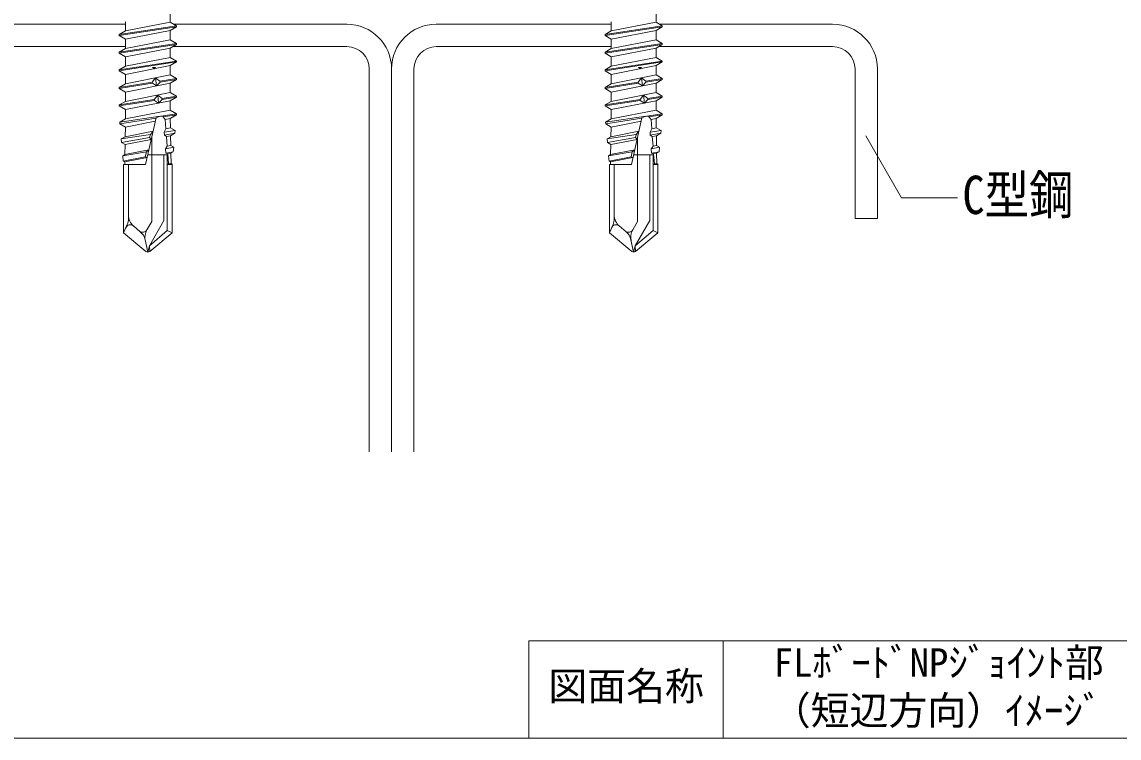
# Model space of a CAD drawing. Units: millimetres on the paper. Extents: x -135 to 135, y -94 to 92.
# Drawn here: x -37.2 to 75.7, y -88 to -14.3 of the extents above; entities that cross this region are included whole.
import ezdxf
from ezdxf.enums import TextEntityAlignment as Align

# ---------------------------------------------------------------- set-up
doc = ezdxf.new("R2010")
doc.units = ezdxf.units.MM
for name, color, linetype, lineweight in [('1-1_記号', 7, 'Continuous', 9), ('1-6_アンカー類', 7, 'Continuous', 9), ('1-9_下地鋼板', 7, 'Continuous', 18), ('F-F', 7, 'Continuous', 9)]:
    doc.layers.add(name, color=color, linetype=linetype, lineweight=lineweight)
doc.layers.add('E-0', color=7, linetype='Continuous')
doc.layers.add('E-E', color=7, linetype='Continuous')
doc.styles.add('ＭＳ ゴシック', font='')
doc.styles.get('ＭＳ ゴシック').set_extended_font_data('MS Gothic')

msp = doc.modelspace()

# ---------------------------------------------------------------- linework, layer by layer
at = {"layer": '1-1_記号'}
msp.add_lwpolyline([(49.662, -26.018), (53.342, -32.392), (59.116, -32.392)], dxfattribs=at)
at = {"layer": '1-6_アンカー類'}
for p, q in [((-21.919, -13.361), (-21.919, -14.32)), ((28.081, -13.361), (28.081, -14.32)), ((-26.519, -14.266), (-26.519, -15.225)), ((-26.519, -15.225), (-21.919, -14.32)), ((23.481, -14.266), (23.481, -15.225)), ((23.481, -15.225), (28.081, -14.32)), ((-21.269, -14.695), (-27.169, -15.6)), ((-21.269, -14.795), (-27.169, -15.7)), ((-27.169, -15.7), (-26.519, -16.076)), ((-21.919, -15.171), (-26.519, -16.076)), ((-21.269, -14.795), (-21.919, -15.171)), ((-21.919, -15.171), (-21.919, -16.13)), ((28.731, -14.695), (22.831, -15.6)), ((28.731, -14.795), (22.831, -15.7)), ((22.831, -15.7), (23.481, -16.076)), ((28.081, -15.171), (23.481, -16.076)), ((28.731, -14.795), (28.081, -15.171)), ((28.081, -15.171), (28.081, -16.13)), ((-21.269, -16.505), (-27.169, -17.41)), ((-21.269, -16.605), (-27.169, -17.51)), ((-26.519, -16.076), (-26.519, -17.035)), ((-26.519, -17.035), (-21.919, -16.13)), ((-21.269, -16.605), (-21.919, -16.981)), ((28.731, -16.505), (22.831, -17.41)), ((28.731, -16.605), (22.831, -17.51)), ((23.481, -16.076), (23.481, -17.035)), ((23.481, -17.035), (28.081, -16.13)), ((28.731, -16.605), (28.081, -16.981)), ((-27.169, -17.51), (-26.519, -17.886)), ((-21.919, -16.981), (-26.519, -17.886)), ((-26.519, -17.886), (-26.519, -18.845)), ((-26.519, -18.845), (-21.919, -17.94)), ((-21.919, -16.981), (-21.919, -17.94)), ((22.831, -17.51), (23.481, -17.886)), ((28.081, -16.981), (23.481, -17.886)), ((23.481, -17.886), (23.481, -18.845)), ((23.481, -18.845), (28.081, -17.94)), ((28.081, -16.981), (28.081, -17.94)), ((-21.269, -18.315), (-27.169, -19.22)), ((-21.269, -18.415), (-27.169, -19.32)), ((-21.919, -18.791), (-26.519, -19.696)), ((-23.417, -18.98), (-23.729, -18.98)), ((-23.53, -19.108), (-23.545, -18.98)), ((-21.269, -18.415), (-21.919, -18.791)), ((-21.919, -18.791), (-21.919, -19.75)), ((28.731, -18.315), (22.831, -19.22)), ((28.731, -18.415), (22.831, -19.32)), ((28.081, -18.791), (23.481, -19.696)), ((26.583, -18.98), (26.271, -18.98)), ((26.47, -19.108), (26.455, -18.98)), ((28.731, -18.415), (28.081, -18.791)), ((28.081, -18.791), (28.081, -19.75)), ((-27.169, -19.32), (-26.519, -19.696)), ((-26.519, -19.696), (-26.519, -20.655)), ((-26.519, -20.655), (-21.919, -19.75)), ((-23.32, -20.876), (-23.419, -20.045)), ((-21.269, -20.125), (-22.975, -20.387)), ((-21.269, -20.225), (-22.964, -20.485)), ((-21.269, -20.225), (-21.919, -20.601)), ((22.831, -19.32), (23.481, -19.696)), ((23.481, -19.696), (23.481, -20.655)), ((23.481, -20.655), (28.081, -19.75)), ((26.68, -20.876), (26.581, -20.045)), ((28.731, -20.125), (27.025, -20.387)), ((28.731, -20.225), (27.036, -20.485)), ((28.731, -20.225), (28.081, -20.601)), ((-23.767, -20.508), (-27.169, -21.03)), ((-23.755, -20.607), (-27.169, -21.13)), ((-27.169, -21.13), (-26.519, -21.506)), ((-21.919, -20.601), (-26.519, -21.506)), ((-23.755, -20.607), (-23.767, -20.508)), ((-22.964, -20.485), (-22.975, -20.387)), ((-21.919, -20.601), (-21.919, -21.56)), ((26.233, -20.508), (22.831, -21.03)), ((26.245, -20.607), (22.831, -21.13)), ((22.831, -21.13), (23.481, -21.506)), ((28.081, -20.601), (23.481, -21.506)), ((26.245, -20.607), (26.233, -20.508)), ((27.036, -20.485), (27.025, -20.387)), ((28.081, -20.601), (28.081, -21.56)), ((-23.556, -22.286), (-27.169, -22.84)), ((-23.544, -22.384), (-27.169, -22.94)), ((-26.519, -21.506), (-26.519, -22.465)), ((-26.519, -22.465), (-21.919, -21.56)), ((-21.919, -22.411), (-26.519, -23.316)), ((-23.544, -22.384), (-23.556, -22.286)), ((-23.11, -22.645), (-23.209, -21.814)), ((-21.269, -21.935), (-22.765, -22.165)), ((-22.753, -22.263), (-22.765, -22.165)), ((-21.269, -22.035), (-22.753, -22.263)), ((-21.269, -22.035), (-21.919, -22.411)), ((-21.919, -22.411), (-21.919, -23.37)), ((26.444, -22.286), (22.831, -22.84)), ((26.456, -22.384), (22.831, -22.94)), ((23.481, -21.506), (23.481, -22.465)), ((23.481, -22.465), (28.081, -21.56)), ((28.081, -22.411), (23.481, -23.316)), ((26.456, -22.384), (26.444, -22.286)), ((26.89, -22.645), (26.791, -21.814)), ((28.731, -21.935), (27.235, -22.165)), ((27.247, -22.263), (27.235, -22.165)), ((28.731, -22.035), (27.247, -22.263)), ((28.731, -22.035), (28.081, -22.411)), ((28.081, -22.411), (28.081, -23.37)), ((-27.169, -22.94), (-26.519, -23.316)), ((-26.524, -24.278), (-21.919, -23.37)), ((-26.519, -23.316), (-26.519, -23.98)), ((22.831, -22.94), (23.481, -23.316)), ((23.476, -24.278), (28.081, -23.37)), ((23.481, -23.316), (23.481, -23.98)), ((-22.955, -23.997), (-27.112, -24.617)), ((-23.378, -24.188), (-27.096, -24.793)), ((-27.096, -24.793), (-26.539, -25.114)), ((-23.452, -24.516), (-26.539, -25.114)), ((-26.519, -23.98), (-26.524, -24.278)), ((-24.453, -28.98), (-23.375, -24.173)), ((-21.269, -23.745), (-22.893, -23.988)), ((-22.65, -24.07), (-22.657, -23.986)), ((-21.269, -23.845), (-22.65, -24.07)), ((-22.431, -24.318), (-22.65, -24.07)), ((-21.915, -24.218), (-22.431, -24.318)), ((-22.359, -25.283), (-22.431, -24.318)), ((-21.269, -23.845), (-21.915, -24.218)), ((-21.915, -24.218), (-21.898, -25.192)), ((27.045, -23.997), (22.888, -24.617)), ((26.622, -24.188), (22.904, -24.793)), ((22.904, -24.793), (23.461, -25.114)), ((26.548, -24.516), (23.461, -25.114)), ((23.481, -23.98), (23.476, -24.278)), ((25.547, -28.98), (26.625, -24.173)), ((28.731, -23.745), (27.107, -23.988)), ((27.35, -24.07), (27.343, -23.986)), ((28.731, -23.845), (27.35, -24.07)), ((27.569, -24.318), (27.35, -24.07)), ((28.085, -24.218), (27.569, -24.318)), ((27.641, -25.283), (27.569, -24.318)), ((28.731, -23.845), (28.085, -24.218)), ((28.085, -24.218), (28.102, -25.192)), ((-23.961, -25.874), (-26.957, -26.338)), ((-26.539, -25.114), (-26.556, -26.107)), ((-26.556, -26.107), (-23.682, -25.542)), ((-24.035, -26.2), (-23.961, -25.874)), ((-23.682, -25.542), (-23.961, -25.874)), ((-22.359, -25.283), (-22.532, -25.652)), ((-21.404, -25.478), (-22.532, -25.652)), ((-22.511, -25.935), (-22.532, -25.652)), ((-21.428, -25.747), (-22.511, -25.935)), ((-22.511, -25.935), (-22.299, -26.09)), ((-22.359, -25.283), (-21.898, -25.192)), ((-21.428, -25.747), (-21.884, -26.01)), ((26.039, -25.874), (23.043, -26.338)), ((23.461, -25.114), (23.444, -26.107)), ((23.444, -26.107), (26.318, -25.542)), ((25.965, -26.2), (26.039, -25.874)), ((26.318, -25.542), (26.039, -25.874)), ((27.641, -25.283), (27.468, -25.652)), ((28.596, -25.478), (27.468, -25.652)), ((27.489, -25.935), (27.468, -25.652)), ((28.572, -25.747), (27.489, -25.935)), ((27.489, -25.935), (27.701, -26.09)), ((27.641, -25.283), (28.102, -25.192)), ((28.572, -25.747), (28.116, -26.01)), ((-24.035, -26.2), (-26.924, -26.702)), ((-26.924, -26.702), (-26.57, -26.906)), ((-26.57, -26.906), (-26.588, -27.935)), ((-23.872, -26.39), (-26.57, -26.906)), ((-24.035, -26.2), (-23.872, -26.39)), ((-23.819, -34.834), (-23.819, -26.154)), ((-22.225, -27.09), (-22.407, -27.337)), ((-21.884, -26.01), (-22.299, -26.09)), ((-22.225, -27.09), (-22.299, -26.09)), ((-22.225, -27.09), (-21.866, -27.021)), ((-21.884, -26.01), (-21.866, -27.021)), ((25.965, -26.2), (23.076, -26.702)), ((23.076, -26.702), (23.43, -26.906)), ((23.43, -26.906), (23.412, -27.935)), ((26.128, -26.39), (23.43, -26.906)), ((25.965, -26.2), (26.128, -26.39)), ((26.181, -34.834), (26.181, -26.154)), ((27.775, -27.09), (27.593, -27.337)), ((28.116, -26.01), (27.701, -26.09)), ((27.775, -27.09), (27.701, -26.09)), ((27.775, -27.09), (28.134, -27.021)), ((28.116, -26.01), (28.134, -27.021)), ((-24.362, -27.658), (-26.802, -28.058)), ((-24.481, -28.19), (-26.752, -28.611)), ((-26.588, -27.935), (-24.111, -27.455)), ((-24.481, -28.19), (-24.362, -27.658)), ((-24.481, -28.19), (-24.292, -28.262)), ((-24.362, -27.658), (-24.111, -27.455)), ((-24.229, -27.98), (-22.158, -27.98)), ((-22.569, -34.732), (-22.569, -27.98)), ((-21.559, -27.198), (-22.407, -27.337)), ((-22.372, -27.8), (-22.407, -27.337)), ((-21.6, -27.656), (-22.372, -27.8)), ((-22.372, -27.8), (-22.167, -27.862)), ((-22.219, -35.773), (-22.219, -27.98)), ((-21.853, -27.802), (-22.167, -27.862)), ((-22.09, -28.898), (-22.167, -27.862)), ((-21.6, -27.656), (-21.853, -27.802)), ((-21.853, -27.802), (-21.834, -28.849)), ((25.638, -27.658), (23.198, -28.058)), ((25.519, -28.19), (23.248, -28.611)), ((23.412, -27.935), (25.889, -27.455)), ((25.519, -28.19), (25.638, -27.658)), ((25.519, -28.19), (25.708, -28.262)), ((25.638, -27.658), (25.889, -27.455)), ((25.771, -27.98), (27.842, -27.98)), ((27.431, -34.732), (27.431, -27.98)), ((28.441, -27.198), (27.593, -27.337)), ((27.628, -27.8), (27.593, -27.337)), ((28.4, -27.656), (27.628, -27.8)), ((27.628, -27.8), (27.833, -27.862)), ((27.781, -35.773), (27.781, -27.98)), ((28.147, -27.802), (27.833, -27.862)), ((27.91, -28.898), (27.833, -27.862)), ((28.4, -27.656), (28.147, -27.802)), ((28.147, -27.802), (28.166, -28.849)), ((-26.752, -28.611), (-26.602, -28.698)), ((-26.719, -36.006), (-26.719, -28.98)), ((-26.719, -28.98), (-24.453, -28.98)), ((-26.602, -28.698), (-26.607, -28.98)), ((-24.292, -28.262), (-26.602, -28.698)), ((-26.219, -34.546), (-26.219, -28.98)), ((-22.09, -28.898), (-22.222, -28.98)), ((-22.222, -28.98), (-21.719, -28.98)), ((-22.09, -28.898), (-21.834, -28.849)), ((-21.714, -28.919), (-22.067, -28.98)), ((-21.719, -28.98), (-21.719, -36.006)), ((23.248, -28.611), (23.398, -28.698)), ((23.281, -36.006), (23.281, -28.98)), ((23.281, -28.98), (25.547, -28.98)), ((23.398, -28.698), (23.393, -28.98)), ((25.708, -28.262), (23.398, -28.698)), ((23.781, -34.546), (23.781, -28.98)), ((27.91, -28.898), (27.778, -28.98)), ((27.778, -28.98), (28.281, -28.98)), ((27.91, -28.898), (28.166, -28.849)), ((28.286, -28.919), (27.933, -28.98)), ((28.281, -28.98), (28.281, -36.006)), ((-24.314, -35.692), (-23.819, -34.834)), ((-22.569, -34.732), (-24.064, -37.321)), ((25.686, -35.692), (26.181, -34.834)), ((27.431, -34.732), (25.936, -37.321)), ((-26.344, -35.146), (-26.719, -36.006)), ((-26.719, -36.006), (-24.419, -37.936)), ((-25.707, -35.289), (-25.002, -35.88)), ((-22.219, -35.773), (-24.064, -37.321)), ((-21.719, -36.006), (-24.019, -37.936)), ((-22.219, -35.773), (-21.719, -36.006)), ((23.656, -35.146), (23.281, -36.006)), ((23.281, -36.006), (25.581, -37.936)), ((24.293, -35.289), (24.998, -35.88)), ((27.781, -35.773), (25.936, -37.321)), ((28.281, -36.006), (25.981, -37.936)), ((27.781, -35.773), (28.281, -36.006)), ((-24.502, -36.705), (-24.219, -37.98)), ((25.498, -36.705), (25.781, -37.98)), ((-24.064, -37.321), (-24.219, -37.98)), ((-24.064, -37.321), (-24.019, -37.936)), ((25.936, -37.321), (25.781, -37.98)), ((25.936, -37.321), (25.981, -37.936))]:
    msp.add_line(p, q, dxfattribs=at)
for points in [[(-21.269, -14.795), (-21.269, -14.695), (-21.919, -14.32)], [(28.731, -14.795), (28.731, -14.695), (28.081, -14.32)], [(-27.169, -15.7), (-27.169, -15.6), (-26.519, -15.225)], [(22.831, -15.7), (22.831, -15.6), (23.481, -15.225)], [(-21.269, -16.605), (-21.269, -16.505), (-21.919, -16.13)], [(28.731, -16.605), (28.731, -16.505), (28.081, -16.13)], [(-27.169, -17.51), (-27.169, -17.41), (-26.519, -17.035)], [(-21.269, -18.415), (-21.269, -18.315), (-21.919, -17.94)], [(22.831, -17.51), (22.831, -17.41), (23.481, -17.035)], [(28.731, -18.415), (28.731, -18.315), (28.081, -17.94)], [(-27.169, -19.32), (-27.169, -19.22), (-26.519, -18.845)], [(-23.417, -18.98), (-23.53, -19.108), (-23.729, -18.98)], [(22.831, -19.32), (22.831, -19.22), (23.481, -18.845)], [(26.583, -18.98), (26.47, -19.108), (26.271, -18.98)], [(-22.975, -20.387), (-23.419, -20.045), (-23.767, -20.508)], [(-21.269, -20.225), (-21.269, -20.125), (-21.919, -19.75)], [(27.025, -20.387), (26.581, -20.045), (26.233, -20.508)], [(28.731, -20.225), (28.731, -20.125), (28.081, -19.75)], [(-27.169, -21.13), (-27.169, -21.03), (-26.519, -20.655)], [(-23.755, -20.607), (-23.32, -20.876), (-22.964, -20.485)], [(22.831, -21.13), (22.831, -21.03), (23.481, -20.655)], [(26.245, -20.607), (26.68, -20.876), (27.036, -20.485)], [(-27.169, -22.94), (-27.169, -22.84), (-26.519, -22.465)], [(-22.765, -22.165), (-23.209, -21.814), (-23.556, -22.286)], [(-23.544, -22.384), (-23.11, -22.645), (-22.753, -22.263)], [(-21.269, -22.035), (-21.269, -21.935), (-21.919, -21.56)], [(22.831, -22.94), (22.831, -22.84), (23.481, -22.465)], [(27.235, -22.165), (26.791, -21.814), (26.444, -22.286)], [(26.456, -22.384), (26.89, -22.645), (27.247, -22.263)], [(28.731, -22.035), (28.731, -21.935), (28.081, -21.56)], [(-21.269, -23.845), (-21.269, -23.745), (-21.919, -23.37)], [(28.731, -23.845), (28.731, -23.745), (28.081, -23.37)], [(-27.096, -24.793), (-27.112, -24.617), (-26.524, -24.278)], [(22.904, -24.793), (22.888, -24.617), (23.476, -24.278)], [(-21.428, -25.747), (-21.404, -25.478), (-21.898, -25.192)], [(28.572, -25.747), (28.596, -25.478), (28.102, -25.192)], [(-26.924, -26.702), (-26.957, -26.338), (-26.556, -26.107)], [(-21.6, -27.656), (-21.559, -27.198), (-21.866, -27.021)], [(23.076, -26.702), (23.043, -26.338), (23.444, -26.107)], [(28.4, -27.656), (28.441, -27.198), (28.134, -27.021)], [(-26.752, -28.611), (-26.802, -28.058), (-26.588, -27.935)], [(23.248, -28.611), (23.198, -28.058), (23.412, -27.935)], [(-21.719, -28.98), (-21.714, -28.919), (-21.834, -28.849)], [(28.281, -28.98), (28.286, -28.919), (28.166, -28.849)], [(-24.419, -37.936), (-24.219, -37.98), (-24.019, -37.936)], [(25.581, -37.936), (25.781, -37.98), (25.981, -37.936)]]:
    msp.add_lwpolyline(points, dxfattribs=at)
for centre, radius, start, end in [((-22.769, -25.03), 1.05, 83.837, 125.23), ((27.231, -25.03), 1.05, 83.837, 125.23), ((-27.719, -34.546), 1.5, 336.446, 0), ((-24.719, -34.16), 1.5, 180, 230), ((22.281, -34.546), 1.5, 336.446, 0), ((25.281, -34.16), 1.5, 180, 230), ((-26.028, -35.672), 0.5, 50, 156.446), ((-24.747, -35.442), 0.5, 230, 330), ((-25.966, -37.029), 1.5, 12.5, 50), ((-23.022, -36.452), 1.5, 150, 192.5), ((23.972, -35.672), 0.5, 50, 156.446), ((25.253, -35.442), 0.5, 230, 330), ((24.034, -37.029), 1.5, 12.5, 50), ((26.978, -36.452), 1.5, 150, 192.5)]:
    msp.add_arc(centre, radius, start, end, dxfattribs=at)
at = {"layer": '1-9_下地鋼板'}
for p, q in [((-26.519, -14.531), (-44.537, -14.531)), ((-3.737, -14.531), (-21.553, -14.531)), ((5.463, -14.531), (23.481, -14.531)), ((28.447, -14.531), (46.263, -14.531)), ((-26.519, -16.831), (-44.537, -16.831)), ((-3.737, -16.831), (-21.661, -16.831)), ((5.463, -16.831), (23.481, -16.831)), ((28.339, -16.831), (46.263, -16.831)), ((-1.437, -19.131), (-1.437, -58.55)), ((0.863, -19.131), (0.863, -58.55)), ((0.863, -19.131), (0.863, -58.55)), ((3.163, -19.131), (3.163, -58.55)), ((50.863, -19.131), (50.863, -34.531))]:
    msp.add_line(p, q, dxfattribs=at)
msp.add_lwpolyline([(48.563, -19.131), (48.563, -34.531), (50.863, -34.531)], dxfattribs=at)
for centre, radius, start, end in [((-3.737, -19.131), 4.6, 0, 90), ((5.463, -19.131), 4.6, 90, 180), ((46.263, -19.131), 4.6, 0, 90), ((-3.737, -19.131), 2.3, 0, 90), ((5.463, -19.131), 2.3, 90, 180), ((46.263, -19.131), 2.3, 0, 90)]:
    msp.add_arc(centre, radius, start, end, dxfattribs=at)
at = {"layer": 'F-F'}
for p, q in [((15, -88), (15, -78)), ((35, -88), (35, -78))]:
    msp.add_line(p, q, dxfattribs=at)
for points in [[(-135, 92), (135, 92), (135, -88), (-135, -88)], [(135, -78), (40.118, -78), (15, -78)]]:
    msp.add_lwpolyline(points, dxfattribs=at)

# ---------------------------------------------------------------- texts
at = {"layer": '1-1_記号', "style": 'ＭＳ ゴシック', "width": 0.85}
msp.add_text('C型鋼', height=3.948, dxfattribs=at).set_placement((59.614, -35.25), align=Align.BOTTOM_LEFT)
at = {"layer": 'E-0', "style": 'ＭＳ ゴシック'}
for s, p in [('FLﾎﾞｰﾄﾞNPｼﾞｮｲﾝﾄ部', (40.185, -82.57)), ('（短辺方向）ｲﾒｰｼﾞ', (40, -87.5))]:
    msp.add_text(s, height=2.933, dxfattribs=at).set_placement(p, align=Align.BOTTOM_LEFT)
at = {"layer": 'E-E', "style": 'ＭＳ ゴシック'}
msp.add_text('図面名称', height=2.933, dxfattribs=at).set_placement((17, -85), align=Align.BOTTOM_LEFT)

doc.saveas('drawing.dxf')
